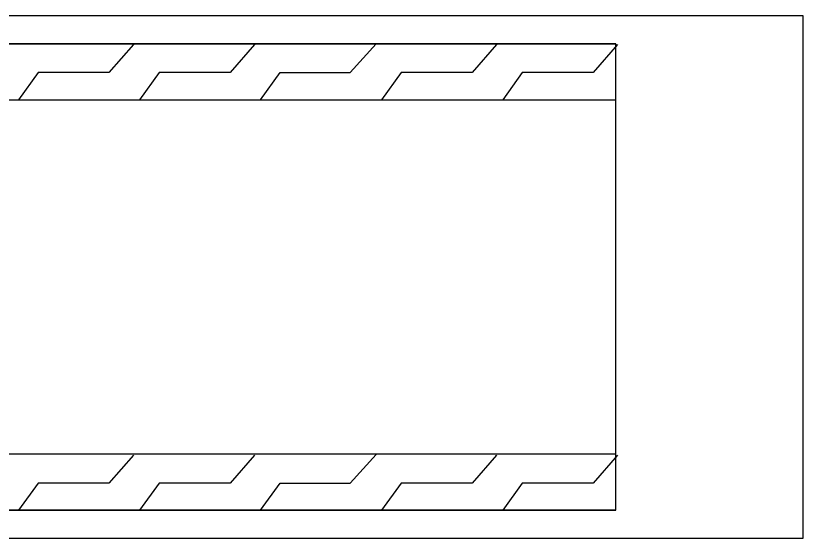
# Model space of a CAD drawing. Extents: x 2914 to 3714, y 692 to 832.
# Drawn here: x 3503.3 to 3714.4, y 692.2 to 832.2 of the extents above; entities that cross this region are included whole.
import ezdxf

# ---------------------------------------------------------------- set-up
doc = ezdxf.new("R2010")
doc.units = 0
doc.layers.add('LAYER_1', color=18, linetype='CONTINUOUS')

msp = doc.modelspace()

# ---------------------------------------------------------------- linework, layer by layer
at = {"layer": 'LAYER_1'}
for points in [[(2914.44, 692.21), (3714.44, 692.21), (3714.44, 832.21), (2914.44, 832.21)], [(2964.22, 699.71), (3664.22, 699.71), (3664.22, 824.71), (2964.22, 824.71)]]:
    msp.add_lwpolyline(points, close=True, dxfattribs=at)
for points in [[(2964.22, 824.71), (3314.22, 824.71), (3664.22, 824.71)], [(3534.88, 824.5), (3528.32, 817), (3509.32, 817), (3504.1, 809.71)], [(3567.33, 824.5), (3560.78, 817), (3541.78, 817), (3536.55, 809.71)], [(3568.97, 809.71), (3574.2, 817), (3574.83, 817), (3593.03, 817), (3599.92, 824.69)], [(3631.99, 824.28), (3632.21, 824.5), (3625.65, 817), (3606.65, 817), (3601.43, 809.71)], [(3664.45, 824.28), (3664.66, 824.5), (3658.11, 817), (3639.11, 817), (3633.88, 809.71)], [(2964.22, 809.71), (3314.22, 809.71), (3664.22, 809.71)], [(3664.22, 714.71), (3314.22, 714.71), (2964.22, 714.71)], [(3534.88, 714.5), (3528.32, 707), (3509.32, 707), (3504.1, 699.71)], [(3567.33, 714.5), (3560.78, 707), (3541.78, 707), (3536.55, 699.71)], [(3568.97, 699.71), (3574.2, 707), (3574.83, 707), (3593.03, 707), (3599.92, 714.69)], [(3631.99, 714.28), (3632.21, 714.5), (3625.65, 707), (3606.65, 707), (3601.43, 699.71)], [(3664.45, 714.28), (3664.66, 714.5), (3658.11, 707), (3639.11, 707), (3633.88, 699.71)], [(3664.22, 699.71), (3314.22, 699.71), (2964.22, 699.71)]]:
    msp.add_lwpolyline(points, dxfattribs=at)

doc.saveas('drawing.dxf')
